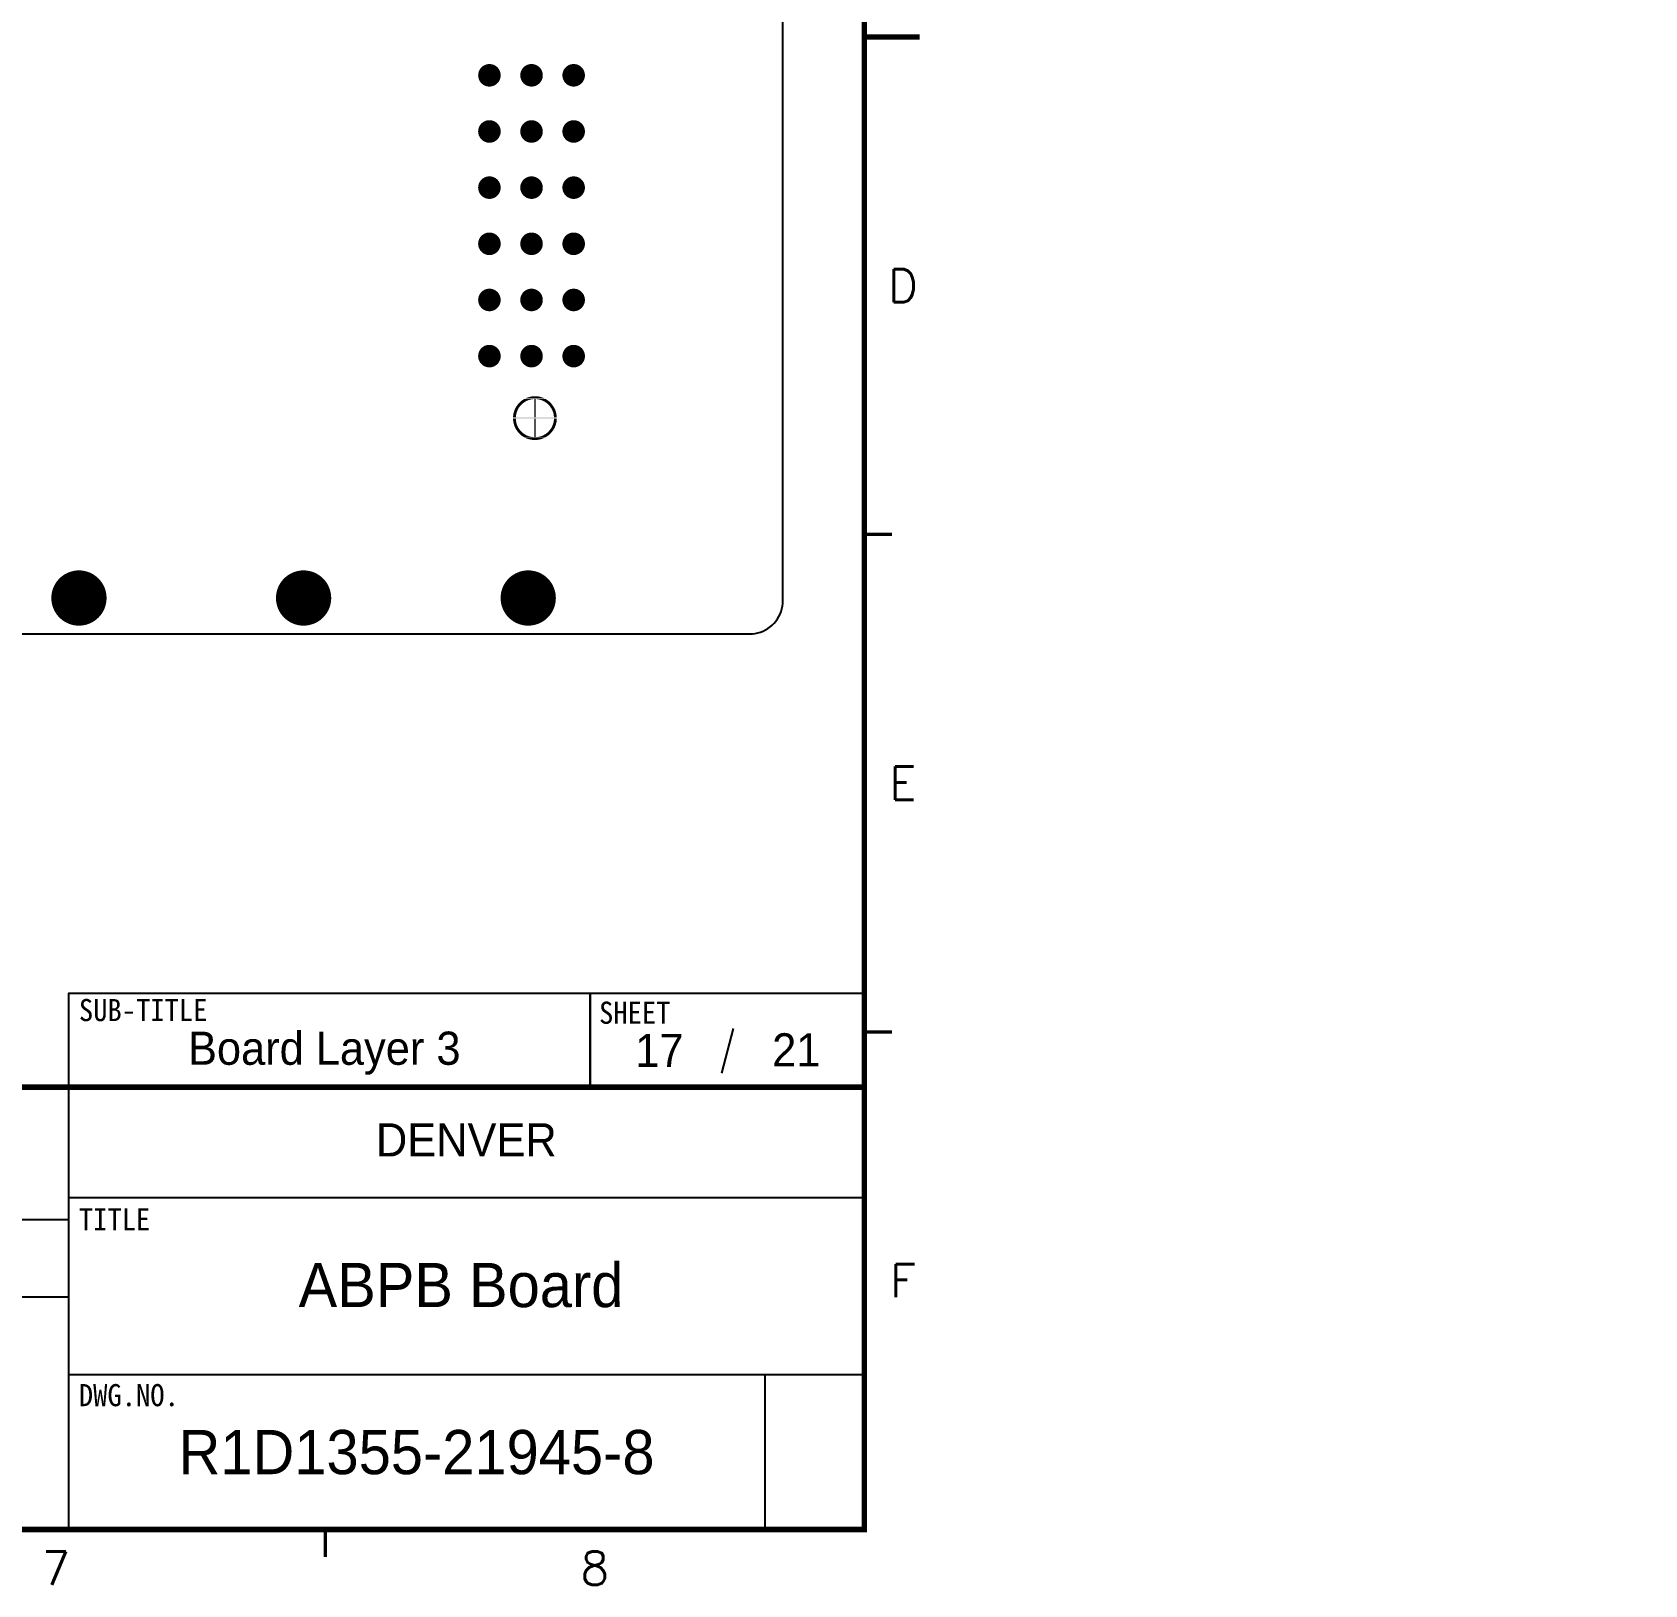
# Model space of a CAD drawing. Extents: x 295 to 953, y 10 to 290.
# Drawn here: x 806.7 to 952.6, y 10 to 150.4 of the extents above; entities that cross this region are included whole.
import ezdxf
from ezdxf.enums import TextEntityAlignment as Align

# ---------------------------------------------------------------- set-up
doc = ezdxf.new("R2010")
doc.units = 0
doc.header["$LTSCALE"] = 5
doc.header["$MEASUREMENT"] = 0
doc.layers.get('0').update_dxf_attribs({"linetype": 'CONTINUOUS', "lineweight": 25})
doc.layers.add('4', color=4, linetype='CONTINUOUS', lineweight=18)
doc.layers.add('6', color=6, linetype='CONTINUOUS', lineweight=13)
for name, color, linetype in [('DV-ABPB-A4_IN2', 3, 'CONTINUOUS'), ('SHEET', 3, 'CONTINUOUS'), ('문자', 4, 'CONTINUOUS'), ('테두리', 3, 'CONTINUOUS')]:
    doc.layers.add(name, color=color, linetype=linetype)
doc.styles.get("Standard").update_dxf_attribs({"font": 'simplex.shx'})
doc.styles.add('굴림', font='')
doc.styles.add('굴림체', font='')
doc.styles.get('굴림').set_extended_font_data('Gulim')
doc.styles.get('굴림체').set_extended_font_data('GulimChe')

# ---------------------------------------------------------------- blocks, each defined once
blk = doc.blocks.new('C')
at = {"layer": 'SHEET'}
for p, q in [((393.14, 60.3), (392.07, 56.28)), ((333, 55), (333, 15)), ((405, 45), (333, 45)), ((333, 43), (247, 43)), ((333, 36), (247, 36)), ((405, 29), (333, 29)), ((396, 29), (396, 15))]:
    blk.add_line(p, q, dxfattribs=at)
for points in [[(333, 55), (380.19, 55), (380.19, 63.49), (333, 63.49)], [(380.19, 55), (405, 55), (405, 63.49), (380.19, 63.49)]]:
    blk.add_lwpolyline(points, close=True, dxfattribs=at)
at = {"layer": '테두리'}
blk.add_line((405, 285), (405, 15), dxfattribs=at)
for points, const_width in [([(15, 285), (15, 15), (405, 15), (405, 285), (15, 285)], 0.5), ([(410, 150), (405, 150)], 0.5), ([(407.5, 105), (405, 105)], 0.3), ([(407.5, 60), (405, 60)], 0.3), ([(15, 55), (405, 55)], 0.5), ([(356.25, 12.5), (356.25, 15)], 0.3)]:
    blk.add_lwpolyline(points, dxfattribs=dict(at, const_width=const_width))
at = {"layer": '문자'}
for s, p in [('D', (408.5, 127.5)), ('E', (408.5, 82.5)), ('F', (408.5, 37.5)), ('7', (331.88, 11.5)), ('8', (380.62, 11.5))]:
    blk.add_text(s, height=3, dxfattribs=at).set_placement(p, align=Align.MIDDLE)
at = {"layer": '문자', "style": '굴림체'}
for s, p in [('SUB-TITLE', (339.77, 61.98)), ('SHEET', (384.24, 61.74))]:
    blk.add_text(s, height=2, dxfattribs=at).set_placement(p, align=Align.MIDDLE_CENTER)
for s, p in [('TITLE', (333.95, 42.05)), ('DWG.NO.', (333.95, 26.15))]:
    blk.add_text(s, height=2, dxfattribs=at).set_placement(p)

msp = doc.modelspace()

# ---------------------------------------------------------------- linework, layer by layer
at = {"color": 7}
for points, const_width in [([(847.56, 146.53, 1), (848.58, 146.53, 1)], 1.02), ([(851.37, 146.53, 1), (852.39, 146.53, 1)], 1.02), ([(855.18, 146.53, 1), (856.2, 146.53, 1)], 1.02), ([(847.56, 141.45, 1), (848.58, 141.45, 1)], 1.02), ([(851.37, 141.45, 1), (852.39, 141.45, 1)], 1.02), ([(855.18, 141.45, 1), (856.2, 141.45, 1)], 1.02), ([(847.56, 136.37, 1), (848.58, 136.37, 1)], 1.02), ([(851.37, 136.37, 1), (852.39, 136.37, 1)], 1.02), ([(855.18, 136.37, 1), (856.2, 136.37, 1)], 1.02), ([(847.56, 131.29, 1), (848.58, 131.29, 1)], 1.02), ([(851.37, 131.29, 1), (852.39, 131.29, 1)], 1.02), ([(855.18, 131.29, 1), (856.2, 131.29, 1)], 1.02), ([(847.56, 126.21, 1), (848.58, 126.21, 1)], 1.02), ([(851.37, 126.21, 1), (852.39, 126.21, 1)], 1.02), ([(855.18, 126.21, 1), (856.2, 126.21, 1)], 1.02), ([(847.56, 121.13, 1), (848.58, 121.13, 1)], 1.02), ([(851.37, 121.13, 1), (852.39, 121.13, 1)], 1.02), ([(855.18, 121.13, 1), (856.2, 121.13, 1)], 1.02), ([(809.69, 99.25, 1), (812.19, 99.25, 1)], 2.5), ([(830.01, 99.25, 1), (832.51, 99.25, 1)], 2.5), ([(850.33, 99.25, 1), (852.83, 99.25, 1)], 2.5)]:
    msp.add_lwpolyline(points, format="xyb", close=True, dxfattribs=dict(at, const_width=const_width))
for points in [[(850.56, 116.66), (850.59, 116.69), (850.88, 116.66), (850.91, 116.69)], [(850.59, 116.69), (850.6, 116.71), (850.91, 116.69), (850.93, 116.71)], [(850.6, 116.71), (850.62, 116.73), (850.93, 116.71), (850.96, 116.73)], [(850.62, 116.73), (850.64, 116.76), (850.96, 116.73), (850.98, 116.76)], [(850.64, 116.76), (850.65, 116.78), (850.98, 116.76), (851, 116.78)], [(850.65, 116.78), (850.68, 116.81), (851, 116.78), (851.03, 116.81)], [(850.68, 116.81), (850.69, 116.82), (851.03, 116.81), (851.04, 116.82)], [(850.69, 116.82), (850.72, 116.85), (851.04, 116.82), (851.09, 116.85)], [(850.72, 116.86), (850.75, 116.89), (851.09, 116.86), (851.13, 116.89)], [(850.72, 116.85), (850.72, 116.86), (851.09, 116.85), (851.09, 116.86)], [(850.75, 116.89), (850.76, 116.9), (851.13, 116.89), (851.15, 116.9)], [(850.76, 116.9), (850.79, 116.93), (851.15, 116.9), (851.18, 116.93)], [(850.79, 116.93), (850.81, 116.95), (851.18, 116.93), (851.21, 116.95)], [(850.81, 116.95), (850.82, 116.96), (851.21, 116.95), (851.23, 116.96)], [(850.82, 116.96), (850.86, 116.99), (851.23, 116.96), (851.28, 116.99)], [(850.86, 116.99), (850.89, 117.02), (851.28, 116.99), (851.33, 117.02)], [(850.89, 117.02), (850.9, 117.03), (851.33, 117.02), (851.35, 117.03)], [(850.9, 117.03), (850.93, 117.05), (851.35, 117.03), (851.38, 117.05)], [(850.93, 117.05), (850.95, 117.07), (851.38, 117.05), (851.43, 117.07)], [(850.95, 117.07), (850.96, 117.08), (851.43, 117.07), (851.44, 117.08)], [(850.96, 117.08), (850.99, 117.1), (851.44, 117.08), (851.49, 117.1)], [(850.99, 117.1), (851, 117.11), (851.49, 117.1), (851.51, 117.11)], [(851, 117.11), (851.02, 117.12), (851.51, 117.11), (851.54, 117.12)], [(851.02, 117.12), (851.05, 117.15), (851.54, 117.12), (851.6, 117.15)], [(851.05, 117.15), (851.08, 117.16), (851.61, 117.15), (851.66, 117.16)], [(851.05, 117.15), (851.05, 117.15), (851.6, 117.15), (851.61, 117.15)], [(851.08, 117.16), (851.11, 117.18), (851.66, 117.16), (851.71, 117.18)], [(851.11, 117.18), (851.13, 117.2), (851.72, 117.18), (851.77, 117.2)], [(851.11, 117.18), (851.11, 117.18), (851.71, 117.18), (851.72, 117.18)], [(851.13, 117.2), (851.15, 117.21), (851.77, 117.2), (851.83, 117.21)], [(851.15, 117.21), (851.16, 117.22), (851.83, 117.21), (851.86, 117.22)], [(851.16, 117.22), (851.17, 117.22), (851.86, 117.22), (851.89, 117.22)], [(851.17, 117.22), (851.19, 117.23), (851.89, 117.22), (851.94, 117.23)], [(851.19, 117.23), (851.2, 117.24), (851.94, 117.23), (852, 117.24)], [(851.2, 117.24), (851.21, 117.24), (852, 117.24), (852.06, 117.24)], [(851.21, 117.24), (851.21, 117.25), (852.06, 117.24), (852.12, 117.25)], [(851.21, 117.25), (851.22, 117.25), (853.16, 117.25), (853.15, 117.25)], [(851.22, 117.25), (851.27, 117.28), (853.15, 117.25), (853.1, 117.28)], [(851.27, 117.28), (851.32, 117.3), (853.1, 117.28), (853.05, 117.3)], [(851.32, 117.3), (851.33, 117.31), (853.05, 117.3), (853.04, 117.31)], [(851.33, 117.31), (851.38, 117.33), (853.04, 117.31), (852.99, 117.33)], [(851.38, 117.33), (851.39, 117.33), (852.99, 117.33), (852.98, 117.33)], [(851.39, 117.33), (851.44, 117.36), (852.98, 117.33), (852.93, 117.36)], [(851.44, 117.36), (851.5, 117.38), (852.92, 117.36), (852.87, 117.38)], [(851.44, 117.36), (851.44, 117.36), (852.93, 117.36), (852.92, 117.36)], [(851.5, 117.38), (851.56, 117.4), (852.86, 117.38), (852.81, 117.4)], [(851.5, 117.38), (851.5, 117.38), (852.87, 117.38), (852.86, 117.38)], [(851.56, 117.4), (851.62, 117.42), (852.81, 117.4), (852.75, 117.42)], [(851.62, 117.42), (851.68, 117.44), (852.74, 117.42), (852.69, 117.44)], [(851.62, 117.42), (851.62, 117.42), (852.75, 117.42), (852.74, 117.42)], [(851.68, 117.44), (851.69, 117.44), (852.69, 117.44), (852.68, 117.44)], [(851.69, 117.44), (851.74, 117.45), (852.68, 117.44), (852.63, 117.45)], [(851.74, 117.45), (851.75, 117.45), (852.63, 117.45), (852.62, 117.45)], [(851.75, 117.45), (851.8, 117.46), (852.62, 117.45), (852.57, 117.46)], [(851.8, 117.46), (851.81, 117.47), (852.57, 117.46), (852.56, 117.47)], [(851.81, 117.47), (851.87, 117.48), (852.56, 117.47), (852.5, 117.48)], [(851.87, 117.48), (851.93, 117.48), (852.5, 117.48), (852.44, 117.48)], [(851.93, 117.48), (851.93, 117.49), (852.44, 117.48), (852.43, 117.49)], [(851.93, 117.49), (851.99, 117.49), (852.43, 117.49), (852.38, 117.49)], [(851.99, 117.49), (852, 117.49), (852.38, 117.49), (852.37, 117.49)], [(852, 117.49), (852.06, 117.5), (852.37, 117.49), (852.31, 117.5)], [(852.06, 117.5), (852.12, 117.5), (852.31, 117.5), (852.25, 117.5)], [(852.12, 117.5), (852.12, 117.5), (852.25, 117.5), (852.24, 117.5)], [(852.12, 117.5), (852.19, 117.5), (852.24, 117.5), (852.19, 117.5)], [(852.12, 115.58), (852.12, 117.25), (852.25, 115.58), (852.25, 117.25)], [(852.29, 117.24), (852.26, 117.25), (853.16, 117.24), (853.16, 117.25)], [(852.35, 117.24), (852.29, 117.24), (853.17, 117.24), (853.16, 117.24)], [(852.4, 117.23), (852.35, 117.24), (853.18, 117.23), (853.17, 117.24)], [(852.46, 117.22), (852.4, 117.23), (853.19, 117.22), (853.18, 117.23)], [(852.52, 117.21), (852.46, 117.22), (853.21, 117.21), (853.19, 117.22)], [(852.58, 117.2), (852.53, 117.21), (853.23, 117.2), (853.21, 117.21)], [(852.64, 117.19), (852.58, 117.2), (853.25, 117.19), (853.23, 117.2)], [(852.66, 117.18), (852.64, 117.19), (853.27, 117.18), (853.25, 117.19)], [(852.69, 117.17), (852.66, 117.18), (853.28, 117.17), (853.27, 117.18)], [(852.75, 117.15), (852.69, 117.17), (853.31, 117.15), (853.28, 117.17)], [(852.77, 117.14), (852.75, 117.15), (853.32, 117.14), (853.31, 117.15)], [(852.81, 117.13), (852.77, 117.14), (853.34, 117.13), (853.32, 117.14)], [(852.86, 117.11), (852.81, 117.13), (853.37, 117.11), (853.34, 117.13)], [(852.91, 117.09), (852.87, 117.11), (853.4, 117.09), (853.37, 117.11)], [(852.95, 117.07), (852.91, 117.09), (853.42, 117.07), (853.4, 117.09)], [(852.97, 117.06), (852.95, 117.07), (853.43, 117.06), (853.42, 117.07)], [(853.02, 117.03), (852.97, 117.06), (853.47, 117.03), (853.43, 117.06)], [(853.07, 117), (853.03, 117.03), (853.5, 117), (853.47, 117.03)], [(853.1, 116.99), (853.07, 117), (853.52, 116.99), (853.5, 117)], [(853.12, 116.97), (853.1, 116.99), (853.53, 116.97), (853.52, 116.99)], [(853.16, 116.94), (853.12, 116.97), (853.56, 116.94), (853.53, 116.97)], [(853.17, 116.94), (853.16, 116.94), (853.57, 116.94), (853.56, 116.94)], [(853.22, 116.9), (853.17, 116.94), (853.6, 116.9), (853.57, 116.94)], [(853.23, 116.9), (853.22, 116.9), (853.61, 116.9), (853.6, 116.9)], [(853.27, 116.87), (853.23, 116.9), (853.64, 116.87), (853.61, 116.9)], [(853.28, 116.85), (853.27, 116.87), (853.65, 116.85), (853.64, 116.87)], [(853.31, 116.83), (853.28, 116.85), (853.67, 116.83), (853.65, 116.85)], [(853.34, 116.8), (853.31, 116.83), (853.69, 116.8), (853.67, 116.83)], [(853.36, 116.79), (853.34, 116.8), (853.71, 116.79), (853.69, 116.8)], [(853.39, 116.75), (853.36, 116.79), (853.73, 116.75), (853.71, 116.79)], [(853.4, 116.75), (853.39, 116.75), (853.74, 116.75), (853.73, 116.75)], [(853.44, 116.71), (853.4, 116.75), (853.77, 116.71), (853.74, 116.75)], [(853.44, 116.7), (853.44, 116.71), (853.77, 116.7), (853.77, 116.71)], [(853.48, 116.66), (853.44, 116.7), (853.8, 116.66), (853.77, 116.7)], [(850.2, 115.59), (850.21, 115.62), (850.46, 115.59), (850.46, 115.62)], [(850.2, 115.58), (850.2, 115.59), (850.46, 115.58), (850.46, 115.59)], [(850.2, 115.52), (850.2, 115.58), (854.17, 115.52), (854.16, 115.58)], [(850.2, 115.46), (850.2, 115.52), (854.16, 115.46), (854.17, 115.52)], [(850.21, 115.4), (850.2, 115.46), (850.46, 115.4), (850.46, 115.46)], [(850.21, 115.72), (850.22, 115.74), (850.47, 115.72), (850.47, 115.74)], [(850.21, 115.68), (850.21, 115.72), (850.46, 115.68), (850.47, 115.72)], [(850.21, 115.65), (850.21, 115.68), (850.46, 115.65), (850.46, 115.68)], [(850.21, 115.62), (850.21, 115.65), (850.46, 115.62), (850.46, 115.65)], [(850.21, 115.39), (850.21, 115.4), (850.46, 115.39), (850.46, 115.4)], [(850.21, 115.34), (850.21, 115.39), (850.47, 115.34), (850.46, 115.39)], [(850.21, 115.33), (850.21, 115.34), (850.47, 115.33), (850.47, 115.34)], [(850.22, 115.28), (850.21, 115.33), (850.47, 115.28), (850.47, 115.33)], [(850.22, 115.8), (850.23, 115.84), (850.48, 115.8), (850.49, 115.84)], [(850.22, 115.78), (850.22, 115.8), (850.48, 115.78), (850.48, 115.8)], [(850.22, 115.74), (850.22, 115.78), (850.47, 115.74), (850.48, 115.78)], [(850.22, 115.27), (850.22, 115.28), (850.48, 115.27), (850.47, 115.28)], [(850.23, 115.22), (850.22, 115.27), (850.48, 115.22), (850.48, 115.27)], [(850.23, 115.86), (850.24, 115.9), (850.49, 115.86), (850.5, 115.9)], [(850.23, 115.84), (850.23, 115.86), (850.49, 115.84), (850.49, 115.86)], [(850.24, 115.91), (850.25, 115.97), (850.5, 115.91), (850.52, 115.97)], [(850.24, 115.9), (850.24, 115.91), (850.5, 115.9), (850.5, 115.91)], [(850.26, 115.97), (850.27, 116.03), (850.52, 115.97), (850.53, 116.03)], [(850.27, 116.03), (850.29, 116.09), (850.53, 116.03), (850.55, 116.09)], [(850.29, 116.09), (850.3, 116.14), (850.55, 116.09), (850.57, 116.14)], [(850.3, 116.14), (850.31, 116.15), (850.57, 116.14), (850.58, 116.15)], [(850.31, 116.15), (850.32, 116.2), (850.58, 116.15), (850.6, 116.2)], [(850.32, 116.2), (850.33, 116.21), (850.6, 116.2), (850.6, 116.21)], [(850.33, 116.21), (850.34, 116.25), (850.6, 116.21), (850.62, 116.25)], [(850.34, 116.25), (850.35, 116.27), (850.62, 116.25), (850.63, 116.27)], [(850.35, 116.27), (850.36, 116.3), (850.63, 116.27), (850.65, 116.3)], [(850.36, 116.3), (850.37, 116.33), (850.65, 116.3), (850.66, 116.33)], [(850.37, 116.33), (850.39, 116.36), (850.66, 116.33), (850.67, 116.36)], [(850.39, 116.36), (850.4, 116.38), (850.67, 116.36), (850.69, 116.38)], [(850.4, 116.38), (850.41, 116.41), (850.69, 116.38), (850.7, 116.41)], [(850.41, 116.41), (850.43, 116.44), (850.7, 116.41), (850.72, 116.44)], [(850.43, 116.44), (850.44, 116.46), (850.72, 116.44), (850.73, 116.46)], [(850.44, 116.46), (850.46, 116.5), (850.73, 116.46), (850.76, 116.5)], [(850.46, 116.5), (850.47, 116.51), (850.76, 116.5), (850.77, 116.51)], [(850.47, 116.51), (850.49, 116.55), (850.77, 116.51), (850.8, 116.55)], [(850.49, 116.55), (850.52, 116.6), (850.8, 116.55), (850.84, 116.6)], [(850.53, 116.6), (850.56, 116.65), (850.84, 116.6), (850.88, 116.65)], [(850.56, 116.65), (850.56, 116.66), (850.88, 116.65), (850.88, 116.66)], [(852.12, 113.79), (852.12, 115.46), (852.25, 113.79), (852.25, 115.46)], [(853.49, 116.65), (853.48, 116.66), (853.81, 116.65), (853.8, 116.66)], [(853.52, 116.62), (853.49, 116.65), (853.83, 116.62), (853.81, 116.65)], [(853.53, 116.6), (853.52, 116.62), (853.85, 116.6), (853.83, 116.62)], [(853.56, 116.57), (853.53, 116.6), (853.86, 116.57), (853.85, 116.6)], [(853.57, 116.55), (853.56, 116.57), (853.88, 116.55), (853.86, 116.57)], [(853.59, 116.52), (853.57, 116.55), (853.89, 116.52), (853.88, 116.55)], [(853.61, 116.49), (853.59, 116.52), (853.91, 116.49), (853.89, 116.52)], [(853.62, 116.47), (853.61, 116.49), (853.92, 116.47), (853.91, 116.49)], [(853.65, 116.44), (853.62, 116.47), (853.94, 116.44), (853.92, 116.47)], [(853.66, 116.42), (853.65, 116.44), (853.95, 116.42), (853.94, 116.44)], [(853.68, 116.38), (853.66, 116.42), (853.97, 116.38), (853.95, 116.42)], [(853.69, 116.37), (853.68, 116.38), (853.97, 116.37), (853.97, 116.38)], [(853.71, 116.32), (853.69, 116.37), (854, 116.32), (853.97, 116.37)], [(853.74, 116.27), (853.71, 116.32), (854.02, 116.27), (854, 116.32)], [(853.74, 116.26), (853.74, 116.27), (854.02, 116.26), (854.02, 116.27)], [(853.77, 116.21), (853.74, 116.26), (854.04, 116.21), (854.02, 116.26)], [(853.77, 116.2), (853.77, 116.21), (854.04, 116.2), (854.04, 116.21)], [(853.79, 116.16), (853.77, 116.2), (854.06, 116.16), (854.04, 116.2)], [(853.79, 116.14), (853.79, 116.16), (854.06, 116.14), (854.06, 116.16)], [(853.81, 116.1), (853.79, 116.14), (854.08, 116.1), (854.06, 116.14)], [(853.82, 116.08), (853.81, 116.1), (854.08, 116.08), (854.08, 116.1)], [(853.83, 116.05), (853.82, 116.08), (854.09, 116.05), (854.08, 116.08)], [(853.84, 116.02), (853.83, 116.05), (854.1, 116.02), (854.09, 116.05)], [(853.85, 115.99), (853.84, 116.02), (854.11, 115.99), (854.1, 116.02)], [(853.85, 115.96), (853.85, 115.99), (854.12, 115.96), (854.11, 115.99)], [(853.86, 115.93), (853.85, 115.96), (854.12, 115.93), (854.12, 115.96)], [(853.87, 115.9), (853.86, 115.93), (854.13, 115.9), (854.12, 115.93)], [(853.87, 115.88), (853.87, 115.9), (854.13, 115.88), (854.13, 115.9)], [(853.88, 115.84), (853.87, 115.88), (854.14, 115.84), (854.13, 115.88)], [(853.89, 115.82), (853.88, 115.84), (854.14, 115.82), (854.14, 115.84)], [(853.88, 115.2), (853.89, 115.24), (854.14, 115.2), (854.15, 115.24)], [(853.89, 115.77), (853.89, 115.82), (854.15, 115.77), (854.14, 115.82)], [(853.89, 115.76), (853.89, 115.77), (854.15, 115.76), (854.15, 115.77)], [(853.9, 115.71), (853.89, 115.76), (854.16, 115.71), (854.15, 115.76)], [(853.89, 115.26), (853.9, 115.3), (854.15, 115.26), (854.15, 115.3)], [(853.89, 115.24), (853.89, 115.26), (854.15, 115.24), (854.15, 115.26)], [(853.9, 115.7), (853.9, 115.71), (854.16, 115.7), (854.16, 115.71)], [(853.91, 115.65), (853.9, 115.7), (854.16, 115.65), (854.16, 115.7)], [(853.9, 115.36), (853.91, 115.39), (854.16, 115.36), (854.16, 115.39)], [(853.9, 115.32), (853.9, 115.36), (854.16, 115.32), (854.16, 115.36)], [(853.9, 115.3), (853.9, 115.32), (854.15, 115.3), (854.16, 115.32)], [(853.91, 115.64), (853.91, 115.65), (854.16, 115.64), (854.16, 115.65)], [(853.91, 115.58), (853.91, 115.64), (854.16, 115.58), (854.16, 115.64)], [(853.91, 115.45), (853.91, 115.46), (854.16, 115.45), (854.16, 115.46)], [(853.91, 115.42), (853.91, 115.45), (854.16, 115.42), (854.16, 115.45)], [(853.91, 115.39), (853.91, 115.42), (854.16, 115.39), (854.16, 115.42)], [(850.23, 115.2), (850.23, 115.22), (850.49, 115.2), (850.48, 115.22)], [(850.24, 115.16), (850.23, 115.2), (850.49, 115.16), (850.49, 115.2)], [(850.24, 115.14), (850.24, 115.16), (850.5, 115.14), (850.49, 115.16)], [(850.25, 115.11), (850.24, 115.14), (850.51, 115.11), (850.5, 115.14)], [(850.25, 115.08), (850.25, 115.11), (850.51, 115.08), (850.51, 115.11)], [(850.26, 115.05), (850.25, 115.08), (850.52, 115.05), (850.51, 115.08)], [(850.27, 115.02), (850.26, 115.05), (850.53, 115.02), (850.52, 115.05)], [(850.28, 114.99), (850.27, 115.02), (850.54, 114.99), (850.53, 115.02)], [(850.29, 114.96), (850.28, 114.99), (850.55, 114.96), (850.54, 114.99)], [(850.29, 114.93), (850.29, 114.96), (850.56, 114.93), (850.55, 114.96)], [(850.3, 114.9), (850.29, 114.93), (850.57, 114.9), (850.56, 114.93)], [(850.31, 114.88), (850.3, 114.9), (850.58, 114.88), (850.57, 114.9)], [(850.32, 114.84), (850.31, 114.88), (850.6, 114.84), (850.58, 114.88)], [(850.33, 114.82), (850.32, 114.84), (850.6, 114.82), (850.6, 114.84)], [(850.35, 114.78), (850.33, 114.82), (850.63, 114.78), (850.6, 114.82)], [(850.35, 114.77), (850.35, 114.78), (850.63, 114.77), (850.63, 114.78)], [(850.37, 114.72), (850.35, 114.77), (850.65, 114.72), (850.63, 114.77)], [(850.4, 114.67), (850.37, 114.72), (850.68, 114.67), (850.65, 114.72)], [(850.4, 114.66), (850.4, 114.67), (850.69, 114.66), (850.68, 114.67)], [(850.42, 114.62), (850.4, 114.66), (850.71, 114.62), (850.69, 114.66)], [(850.43, 114.6), (850.42, 114.62), (850.72, 114.6), (850.71, 114.62)], [(850.45, 114.57), (850.43, 114.6), (850.75, 114.57), (850.72, 114.6)], [(850.46, 114.55), (850.45, 114.57), (850.76, 114.55), (850.75, 114.57)], [(850.48, 114.52), (850.46, 114.55), (850.78, 114.52), (850.76, 114.55)], [(850.49, 114.49), (850.48, 114.52), (850.8, 114.49), (850.78, 114.52)], [(850.51, 114.47), (850.49, 114.49), (850.81, 114.47), (850.8, 114.49)], [(850.52, 114.44), (850.51, 114.47), (850.84, 114.44), (850.81, 114.47)], [(850.54, 114.42), (850.52, 114.44), (850.85, 114.42), (850.84, 114.44)], [(850.56, 114.39), (850.54, 114.42), (850.88, 114.39), (850.85, 114.42)], [(850.57, 114.38), (850.56, 114.39), (850.89, 114.38), (850.88, 114.39)], [(850.6, 114.34), (850.57, 114.38), (850.93, 114.34), (850.89, 114.38)], [(850.6, 114.33), (850.6, 114.34), (850.93, 114.33), (850.93, 114.34)], [(850.63, 114.29), (850.6, 114.33), (850.97, 114.29), (850.93, 114.33)], [(850.66, 114.25), (850.63, 114.29), (851.01, 114.25), (850.98, 114.29)], [(850.63, 114.29), (850.63, 114.29), (850.98, 114.29), (850.97, 114.29)], [(850.68, 114.24), (850.66, 114.25), (851.03, 114.24), (851.01, 114.25)], [(850.7, 114.21), (850.68, 114.24), (851.06, 114.21), (851.03, 114.24)], [(850.72, 114.19), (850.7, 114.21), (851.08, 114.19), (851.06, 114.21)], [(850.73, 114.17), (850.72, 114.19), (851.1, 114.17), (851.08, 114.19)], [(850.76, 114.14), (850.73, 114.17), (851.14, 114.14), (851.1, 114.17)], [(850.77, 114.14), (850.76, 114.14), (851.15, 114.14), (851.14, 114.14)], [(850.8, 114.1), (850.77, 114.14), (851.2, 114.1), (851.15, 114.14)], [(850.84, 114.07), (850.81, 114.1), (851.25, 114.07), (851.2, 114.1)], [(850.85, 114.05), (850.84, 114.07), (851.27, 114.05), (851.25, 114.07)], [(850.87, 114.04), (850.85, 114.05), (851.3, 114.04), (851.27, 114.05)], [(850.9, 114.01), (850.87, 114.04), (851.34, 114.01), (851.3, 114.04)], [(850.94, 113.98), (850.9, 114.01), (851.4, 113.98), (851.35, 114.01)], [(850.9, 114.01), (850.9, 114.01), (851.35, 114.01), (851.34, 114.01)], [(850.95, 113.97), (850.94, 113.98), (851.42, 113.97), (851.4, 113.98)], [(850.97, 113.95), (850.95, 113.97), (851.45, 113.95), (851.42, 113.97)], [(851, 113.93), (850.97, 113.95), (851.5, 113.93), (851.45, 113.95)], [(851.03, 113.91), (851, 113.93), (851.56, 113.91), (851.51, 113.93)], [(851, 113.93), (851, 113.93), (851.51, 113.93), (851.5, 113.93)], [(851.05, 113.9), (851.03, 113.91), (851.6, 113.9), (851.56, 113.91)], [(851.06, 113.89), (851.05, 113.9), (851.62, 113.89), (851.6, 113.9)], [(851.09, 113.87), (851.06, 113.89), (851.68, 113.87), (851.62, 113.89)], [(851.1, 113.86), (851.09, 113.87), (851.71, 113.86), (851.68, 113.87)], [(851.11, 113.85), (851.1, 113.86), (851.73, 113.85), (851.71, 113.86)], [(851.14, 113.84), (851.11, 113.85), (851.79, 113.84), (851.73, 113.85)], [(851.16, 113.83), (851.14, 113.84), (851.84, 113.83), (851.79, 113.84)], [(851.18, 113.82), (851.16, 113.83), (851.91, 113.82), (851.85, 113.83)], [(851.16, 113.83), (851.16, 113.83), (851.85, 113.83), (851.84, 113.83)], [(851.19, 113.81), (851.18, 113.82), (851.96, 113.81), (851.91, 113.82)], [(851.2, 113.8), (851.19, 113.81), (852.02, 113.8), (851.96, 113.81)], [(851.21, 113.8), (851.2, 113.8), (852.08, 113.8), (852.02, 113.8)], [(851.21, 113.79), (851.21, 113.8), (852.1, 113.79), (852.08, 113.8)], [(851.22, 113.79), (851.21, 113.79), (853.15, 113.79), (853.16, 113.79)], [(851.21, 113.79), (851.21, 113.79), (852.12, 113.79), (852.1, 113.79)], [(851.27, 113.76), (851.22, 113.79), (853.1, 113.76), (853.15, 113.79)], [(852.25, 113.79), (852.31, 113.8), (853.16, 113.79), (853.16, 113.8)], [(852.31, 113.8), (852.37, 113.8), (853.16, 113.8), (853.17, 113.8)], [(852.37, 113.8), (852.42, 113.81), (853.17, 113.8), (853.18, 113.81)], [(852.42, 113.81), (852.48, 113.82), (853.18, 113.81), (853.2, 113.82)], [(852.48, 113.82), (852.51, 113.82), (853.2, 113.82), (853.21, 113.82)], [(852.51, 113.82), (852.54, 113.83), (853.21, 113.82), (853.22, 113.83)], [(852.54, 113.83), (852.6, 113.84), (853.22, 113.83), (853.24, 113.84)], [(852.6, 113.84), (852.65, 113.86), (853.24, 113.84), (853.26, 113.86)], [(852.66, 113.86), (852.71, 113.88), (853.26, 113.86), (853.29, 113.88)], [(852.71, 113.88), (852.76, 113.89), (853.29, 113.88), (853.31, 113.89)], [(852.76, 113.89), (852.77, 113.89), (853.31, 113.89), (853.32, 113.89)], [(852.77, 113.89), (852.82, 113.92), (853.32, 113.89), (853.35, 113.92)], [(852.82, 113.92), (852.86, 113.93), (853.35, 113.92), (853.37, 113.93)], [(852.86, 113.93), (852.88, 113.94), (853.37, 113.93), (853.38, 113.94)], [(852.88, 113.94), (852.93, 113.96), (853.38, 113.94), (853.41, 113.96)], [(852.93, 113.96), (852.94, 113.97), (853.41, 113.96), (853.42, 113.97)], [(852.94, 113.97), (852.99, 113.99), (853.42, 113.97), (853.44, 113.99)], [(852.99, 113.99), (853.02, 114.01), (853.44, 113.99), (853.47, 114.01)], [(853.02, 114.01), (853.04, 114.02), (853.47, 114.01), (853.48, 114.02)], [(853.04, 114.02), (853.09, 114.05), (853.48, 114.02), (853.51, 114.05)], [(853.09, 114.05), (853.14, 114.08), (853.51, 114.05), (853.55, 114.08)], [(853.14, 114.08), (853.16, 114.09), (853.55, 114.08), (853.56, 114.09)], [(853.16, 114.09), (853.19, 114.11), (853.56, 114.09), (853.58, 114.11)], [(853.19, 114.11), (853.22, 114.14), (853.58, 114.11), (853.6, 114.14)], [(853.22, 114.14), (853.24, 114.15), (853.6, 114.14), (853.61, 114.15)], [(853.24, 114.15), (853.28, 114.18), (853.61, 114.15), (853.65, 114.18)], [(853.28, 114.19), (853.33, 114.22), (853.65, 114.19), (853.68, 114.22)], [(853.28, 114.18), (853.28, 114.19), (853.65, 114.18), (853.65, 114.19)], [(853.33, 114.22), (853.34, 114.23), (853.68, 114.22), (853.69, 114.23)], [(853.34, 114.23), (853.37, 114.26), (853.69, 114.23), (853.72, 114.26)], [(853.37, 114.26), (853.39, 114.28), (853.72, 114.26), (853.73, 114.28)], [(853.39, 114.28), (853.41, 114.31), (853.73, 114.28), (853.75, 114.31)], [(853.41, 114.31), (853.44, 114.33), (853.75, 114.31), (853.77, 114.33)], [(853.44, 114.33), (853.45, 114.35), (853.77, 114.33), (853.78, 114.35)], [(853.45, 114.35), (853.48, 114.38), (853.78, 114.35), (853.81, 114.38)], [(853.48, 114.38), (853.49, 114.39), (853.81, 114.38), (853.81, 114.39)], [(853.49, 114.39), (853.53, 114.43), (853.81, 114.39), (853.84, 114.43)], [(853.53, 114.44), (853.57, 114.49), (853.84, 114.44), (853.87, 114.49)], [(853.53, 114.43), (853.53, 114.44), (853.84, 114.43), (853.84, 114.44)], [(853.57, 114.49), (853.6, 114.53), (853.88, 114.49), (853.9, 114.53)], [(853.57, 114.49), (853.57, 114.49), (853.87, 114.49), (853.88, 114.49)], [(853.6, 114.53), (853.61, 114.54), (853.9, 114.53), (853.91, 114.54)], [(853.61, 114.54), (853.64, 114.58), (853.91, 114.54), (853.93, 114.58)], [(853.64, 114.58), (853.65, 114.6), (853.93, 114.58), (853.94, 114.6)], [(853.65, 114.6), (853.67, 114.63), (853.94, 114.6), (853.96, 114.63)], [(853.67, 114.63), (853.68, 114.66), (853.96, 114.63), (853.97, 114.66)], [(853.68, 114.66), (853.7, 114.68), (853.97, 114.66), (853.98, 114.68)], [(853.7, 114.68), (853.71, 114.71), (853.98, 114.68), (853.99, 114.71)], [(853.71, 114.71), (853.72, 114.74), (853.99, 114.71), (854, 114.74)], [(853.72, 114.74), (853.74, 114.77), (854, 114.74), (854.02, 114.77)], [(853.74, 114.77), (853.75, 114.79), (854.02, 114.77), (854.03, 114.79)], [(853.75, 114.79), (853.77, 114.83), (854.03, 114.79), (854.04, 114.83)], [(853.77, 114.84), (853.79, 114.89), (854.05, 114.84), (854.06, 114.89)], [(853.77, 114.83), (853.77, 114.84), (854.04, 114.83), (854.05, 114.84)], [(853.79, 114.89), (853.8, 114.9), (854.06, 114.89), (854.07, 114.9)], [(853.8, 114.9), (853.82, 114.95), (854.07, 114.9), (854.08, 114.95)], [(853.82, 114.95), (853.83, 115.01), (854.08, 114.95), (854.1, 115.01)], [(853.84, 115.01), (853.85, 115.07), (854.1, 115.01), (854.11, 115.07)], [(853.85, 115.07), (853.87, 115.13), (854.11, 115.07), (854.13, 115.13)], [(853.87, 115.14), (853.88, 115.18), (854.13, 115.14), (854.14, 115.18)], [(853.87, 115.13), (853.87, 115.14), (854.13, 115.13), (854.13, 115.14)], [(853.88, 115.18), (853.88, 115.2), (854.14, 115.18), (854.14, 115.2)], [(851.32, 113.74), (851.27, 113.76), (853.05, 113.74), (853.1, 113.76)], [(851.33, 113.73), (851.32, 113.74), (853.04, 113.73), (853.05, 113.74)], [(851.38, 113.71), (851.33, 113.73), (852.99, 113.71), (853.04, 113.73)], [(851.39, 113.71), (851.38, 113.71), (852.98, 113.71), (852.99, 113.71)], [(851.44, 113.68), (851.39, 113.71), (852.93, 113.68), (852.98, 113.71)], [(851.5, 113.66), (851.44, 113.68), (852.87, 113.66), (852.92, 113.68)], [(851.44, 113.68), (851.44, 113.68), (852.92, 113.68), (852.93, 113.68)], [(851.56, 113.64), (851.5, 113.66), (852.81, 113.64), (852.87, 113.66)], [(851.62, 113.62), (851.56, 113.64), (852.75, 113.62), (852.81, 113.64)], [(851.68, 113.6), (851.62, 113.62), (852.69, 113.6), (852.74, 113.62)], [(851.62, 113.62), (851.62, 113.62), (852.74, 113.62), (852.75, 113.62)], [(851.69, 113.6), (851.68, 113.6), (852.68, 113.6), (852.69, 113.6)], [(851.74, 113.59), (851.69, 113.6), (852.63, 113.59), (852.68, 113.6)], [(851.75, 113.59), (851.74, 113.59), (852.62, 113.59), (852.63, 113.59)], [(851.8, 113.58), (851.75, 113.59), (852.57, 113.58), (852.62, 113.59)], [(851.81, 113.57), (851.8, 113.58), (852.56, 113.57), (852.57, 113.58)], [(851.87, 113.56), (851.81, 113.57), (852.5, 113.56), (852.56, 113.57)], [(851.93, 113.56), (851.87, 113.56), (852.44, 113.56), (852.5, 113.56)], [(851.94, 113.55), (851.93, 113.56), (852.43, 113.55), (852.44, 113.56)], [(851.99, 113.55), (851.94, 113.55), (852.38, 113.55), (852.43, 113.55)], [(852, 113.55), (851.99, 113.55), (852.37, 113.55), (852.38, 113.55)], [(852.05, 113.54), (852, 113.55), (852.31, 113.54), (852.37, 113.55)], [(852.12, 113.54), (852.06, 113.54), (852.25, 113.54), (852.31, 113.54)], [(852.13, 113.54), (852.12, 113.54), (852.24, 113.54), (852.25, 113.54)], [(852.18, 113.54), (852.13, 113.54), (852.18, 113.54), (852.24, 113.54)]]:
    msp.add_solid(points, dxfattribs=at)
at = {"layer": 'DV-ABPB-A4_IN2', "color": 7}
for p, q in [((874.62, 99), (874.62, 223.02)), ((874.25, 97.57), (874.36, 97.8)), ((874.36, 97.8), (874.45, 98.02)), ((874.45, 98.02), (874.52, 98.26)), ((874.52, 98.26), (874.57, 98.51)), ((874.57, 98.51), (874.61, 98.75)), ((874.61, 98.75), (874.62, 99)), ((872.82, 96.25), (873.04, 96.36)), ((873.04, 96.36), (873.26, 96.49)), ((873.26, 96.49), (873.46, 96.63)), ((873.46, 96.63), (873.65, 96.79)), ((873.65, 96.79), (873.82, 96.97)), ((873.82, 96.97), (873.98, 97.16)), ((873.98, 97.16), (874.13, 97.36)), ((874.13, 97.36), (874.25, 97.57)), ((501.48, 96), (871.62, 96)), ((871.62, 96), (871.86, 96.01)), ((871.86, 96.01), (872.11, 96.04)), ((872.11, 96.04), (872.35, 96.09)), ((872.35, 96.09), (872.59, 96.16)), ((872.59, 96.16), (872.82, 96.25))]:
    msp.add_line(p, q, dxfattribs=at)

# ---------------------------------------------------------------- block references
msp.add_blockref('C', (476.98, 0))

# ---------------------------------------------------------------- texts
at = {"layer": '4', "style": '굴림'}
for s, p in [('Board Layer 3', (833.13, 58.53)), ('17', (863.44, 58.33)), ('21', (875.83, 58.38)), ('DENVER', (845.98, 50.24))]:
    msp.add_text(s, height=3, dxfattribs=at).set_placement(p, align=Align.MIDDLE_CENTER)
at = {"layer": '6', "color": 4, "char_height": 3, "attachment_point": 4, "style": '굴림체'}
for insert, width in [((905.28, 137.42), 36.962), ((952.58, 106.26), 52.2944), ((952.58, 102.14), 52.2944)]:
    msp.add_mtext('{\\f굴림|b0|i0|c129;\\C7;', dxfattribs=dict(at, insert=insert, width=width))
at = {"layer": '문자', "style": '굴림'}
for s, p in [('ABPB Board', (845.5, 37.11)), ('R1D1355-21945-8', (841.48, 22))]:
    msp.add_text(s, height=4, dxfattribs=at).set_placement(p, align=Align.MIDDLE_CENTER)

doc.saveas('drawing.dxf')
